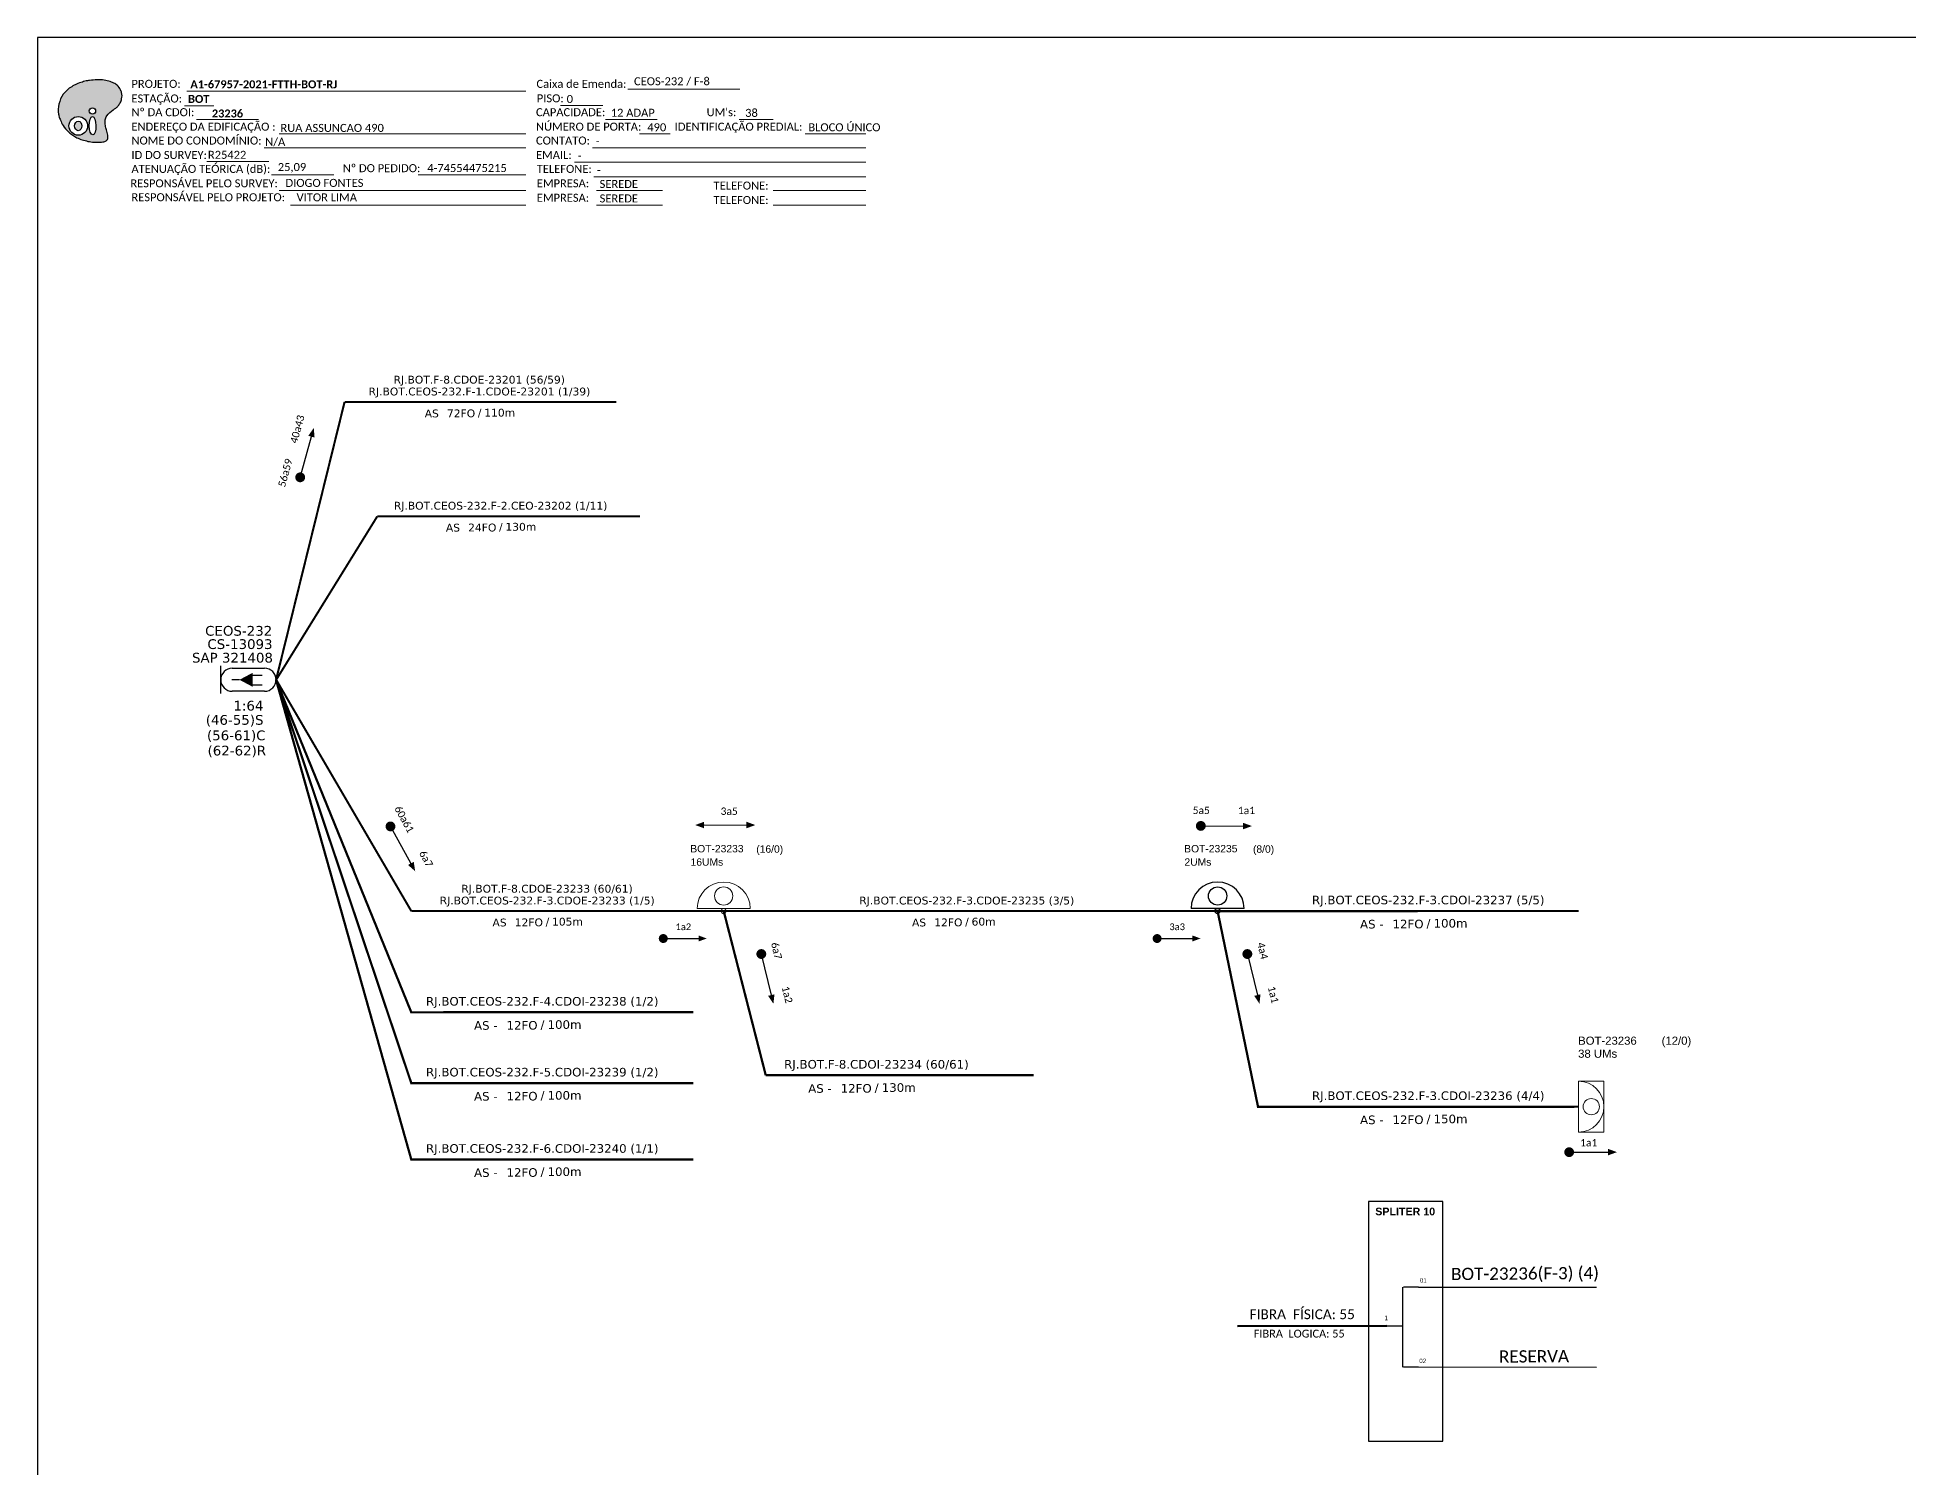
# Model space of a CAD drawing. Extents: x -89 to 749, y 705 to 1299.
# Drawn here: x -89.3 to 330, y 978.7 to 1299 of the extents above; entities that cross this region are included whole.
import ezdxf
from ezdxf.enums import TextEntityAlignment as Align

# ---------------------------------------------------------------- set-up
doc = ezdxf.new("R2010")
doc.units = 0
for name, color, linetype, lineweight in [("20.0-LEGENDA DOS CDO'S", 1, 'Continuous', 0), ('20.1-CDO_INTERIOR', 1, 'Continuous', 0), ('20.2-CDO_POSTE', 1, 'Continuous', 5), ('40.1-ETIQUETAS', 1, 'Continuous', 20)]:
    doc.layers.add(name, color=color, linetype=linetype, lineweight=lineweight)
for name, color, linetype in [('20.4-CEOS', 1, 'Continuous'), ('CAP a instalar', 1, 'Continuous'), ('CD a instalar', 1, 'Continuous'), ('label_cabos', 7, 'Continuous'), ('SETA', 7, 'Continuous'), ('texto', 255, 'Continuous')]:
    doc.layers.add(name, color=color, linetype=linetype)
doc.styles.add('ARIAL', font='arial.ttf')
doc.styles.add('siredit', font='verdana.ttf')
doc.styles.get("Standard").update_dxf_attribs({"font": 'arial.ttf'})
doc.styles.add('WMF-Calibri0', font='calibri.ttf')
doc.styles.add('WMF-Calibri1', font='calibrib.ttf')
doc.linetypes.add('FENCELINE1', pattern='A,0.25,-0.1,[133,ltypeshp.shx,S=0.1,R=0,X=-0.1,Y=0],-0.1,1', length=1.45)

# ---------------------------------------------------------------- blocks, each defined once
blk = doc.blocks.new('OI')
h = blk.add_hatch(color=40)
edge = h.paths.add_edge_path()
edge.add_spline(control_points=[(4.35, -0.67), (3.92, -0.99), (3.26, -1.5), (2.81, -2.59), (2.9, -3.5), (3.06, -4.27), (3.31, -4.85), (3.37, -5.39), (3.4, -5.88), (3.2, -6.4), (2.54, -6.61), (1.65, -6.63), (0.55, -6.67), (-0.56, -6.42), (-1.61, -6.14), (-2.77, -5.61), (-3.92, -4.77), (-4.89, -3.7), (-5.34, -2.65), (-5.6, -1.94), (-5.85, -0.96), (-5.71, 0.47), (-5.1, 2.02), (-4.14, 3.02), (-3.3, 3.61), (-2.37, 4.16), (-1.36, 4.44), (-0.56, 4.7), (0.79, 4.85), (2.24, 4.97), (3.79, 4.57), (4.67, 4.21), (5.44, 3.65), (5.76, 2.99), (6.03, 2.21), (6.01, 1.46), (5.72, 0.64), (5.31, 0.08), (4.88, -0.38), (4.51, -0.55), (4.35, -0.67)], knot_values=[0, 0, 0, 0, 1.60434, 2.417191, 3.427595, 4.282808, 4.776746, 5.304182, 5.888771, 6.258406, 6.858137, 7.79129, 8.986195, 10.124242, 11.187857, 12.242908, 13.953784, 15.414161, 16.515391, 17.349188, 17.675853, 19.552021, 21.515531, 22.568638, 23.63245, 24.621084, 25.782718, 26.745347, 27.142653, 29.870543, 31.004649, 31.921532, 32.709589, 33.801391, 34.042471, 35.192333, 35.971461, 36.628871, 37.254359, 37.836911, 37.836911, 37.836911, 37.836911], degree=3, periodic=0)
h.paths.add_polyline_path([(1.13, -0.87, -1), (-0.04, -0.87, -1)], flags=16)
edge = h.paths.add_edge_path(flags=16)
edge.add_ellipse((0.56, -3.59), major_axis=(-0.02, 1.71), ratio=0.361305, start_angle=0, end_angle=360)
h.paths.add_polyline_path([(-0.36, -3.62, -1), (-3.8, -3.62, -1)], flags=16)
edge = h.paths.add_edge_path(flags=0)
edge.add_ellipse((-2.08, -3.62), major_axis=(0, 0.885), ratio=0.758294, start_angle=0, end_angle=360)
at = {"color": 40}
for centre, radius in [((-2.08, -3.62), 1.72), ((0.54, -0.87), 0.587)]:
    blk.add_circle(centre, radius, dxfattribs=at)
blk.add_ellipse((-2.08, -3.62), major_axis=(0, 0.885), ratio=0.758294, start_param=-3.141592653589792, end_param=3.141592653589792, dxfattribs=at)
blk.add_ellipse((0.56, -3.59), major_axis=(-0.02, 1.71), ratio=0.361305, dxfattribs=at)
at = {"color": 40, "start_tangent": (-0.800898, -0.598801), "end_tangent": (-0.800898, -0.598801)}
blk.add_spline([(4.35, -0.67), (3.2, -1.78), (2.9, -2.54), (2.92, -3.55), (3.12, -4.38), (3.28, -4.85), (3.37, -5.37), (3.35, -5.95), (3.2, -6.29), (2.66, -6.55), (1.73, -6.63), (0.54, -6.62), (-0.58, -6.41), (-1.6, -6.11), (-2.56, -5.67), (-3.95, -4.67), (-4.89, -3.56), (-5.37, -2.56), (-5.64, -1.78), (-5.72, -1.46), (-5.63, 0.42), (-4.84, 2.22), (-4.13, 2.99), (-3.27, 3.62), (-2.4, 4.09), (-1.3, 4.47), (-0.37, 4.72), (0.02, 4.77), (2.75, 4.8), (3.85, 4.53), (4.69, 4.16), (5.31, 3.68), (5.85, 2.73), (5.93, 2.5), (5.94, 1.35), (5.67, 0.62), (5.29, 0.08), (4.84, -0.36), (4.35, -0.67)], degree=3, dxfattribs=at)
blk = doc.blocks.new('CARIMBO')
at = {"color": 7, "lineweight": 0}
for points in [[(134.48, -16.3), (159.61, -16.3)], [(35.15, -20.06), (41.7, -20.06)], [(35.66, -16.79), (111.64, -16.79)], [(119.43, -20.02), (128.92, -20.02)], [(37.81, -23.14), (51.75, -23.14)], [(129.48, -23.14), (141.1, -23.14)], [(159.42, -23.14), (167.09, -23.14)], [(56.38, -26.37), (111.64, -26.37)], [(137.07, -26.37), (144.01, -26.37)], [(174.24, -26.37), (187.8, -26.37)], [(40.13, -32.55), (54.07, -32.55)], [(52.97, -29.48), (111.64, -29.48)], [(122.56, -32.72), (187.83, -32.72)], [(126.6, -29.48), (187.83, -29.48)], [(54.67, -35.52), (68.61, -35.52)], [(126.84, -35.96), (187.83, -35.96)], [(56.38, -39.07), (111.64, -39.07)], [(127.45, -39.07), (142.25, -39.07)], [(167.06, -39.07), (187.83, -39.07)], [(58.87, -42.31), (111.64, -42.31)], [(127.45, -42.31), (142.25, -42.31)], [(167.06, -42.31), (187.83, -42.31)]]:
    blk.add_lwpolyline(points, dxfattribs=at)
at = {"color": 7, "xscale": 1.213923925163967, "yscale": 1.213923925163967, "zscale": 1.213923925163967, "rotation": 0.1532896023949059}
blk.add_blockref('OI', (13.86, -20.16), dxfattribs=at)
at = {"color": 7, "lineweight": 0, "style": 'WMF-Calibri0'}
for s, height, p in [('PROJETO:', 1.793, (23.26, -16.04)), ('Caixa de Emenda:', 1.7927, (114.02, -16.04)), ('ESTAÇÃO:', 1.793, (23.26, -19.32)), ('Nº DA CDOI:', 1.7927, (23.26, -22.39)), ('CAPACIDADE:', 1.7927, (113.91, -22.39)), ('PISO:', 1.793, (114.09, -19.28)), ("UM's:", 1.793, (152.15, -22.39)), ('ENDEREÇO DA EDIFICAÇÃO :', 1.7927, (23.26, -25.63)), ('NÚMERO DE PORTA:', 1.7927, (113.91, -25.63)), ('IDENTIFICAÇÃO PREDIAL:', 1.7927, (144.99, -25.63)), ('NOME DO CONDOMÍNIO:', 1.7927, (23.26, -28.74)), ('CONTATO:', 1.793, (113.91, -28.74)), ('ATENUAÇÃO TEÓRICA (dB):', 1.7927, (23.26, -35.09)), ('ID DO SURVEY:', 1.7927, (23.26, -31.97)), ('EMAIL:', 1.793, (113.91, -31.97)), ('TELEFONE:', 1.793, (114.09, -35.09)), ('RESPONSÁVEL PELO SURVEY:', 1.7927, (23.02, -38.32)), ('EMPRESA:', 1.793, (114.09, -38.32)), ('TELEFONE:', 1.793, (153.7, -38.83)), ('RESPONSÁVEL PELO PROJETO:', 1.7927, (23.26, -41.44)), ('EMPRESA:', 1.793, (114.09, -41.56)), ('TELEFONE:', 1.793, (153.7, -42.06))]:
    blk.add_text(s, height=height, dxfattribs=at).set_placement(p)
at = {"color": 7, "lineweight": 0, "flags": 8}
for tag, p, style in [('PROJ', (36.46, -16.13), 'WMF-Calibri1'), ('CEOS-XX', (135.87, -15.46), 'WMF-Calibri0'), ('EST', (35.94, -19.41), 'WMF-Calibri1'), ('PISO_PTR', (120.78, -19.42), 'WMF-Calibri0'), ('CAPAC.', (130.66, -22.52), 'WMF-Calibri0'), ("UC'S", (160.78, -22.54), 'WMF-Calibri0'), ('LOGRADOURO', (56.65, -25.91), 'WMF-Calibri0'), ('N°', (138.85, -25.77), 'WMF-Calibri0'), ('N°PREDIO', (174.94, -25.77), 'WMF-Calibri0'), ('NOME_DO_COND.', (53.23, -29.02), 'WMF-Calibri0'), ('NOME_DO_CONTATO', (127.3, -28.89), 'WMF-Calibri0'), ('_ID_', (40.39, -31.94), 'WMF-Calibri0'), ('O_POTEN', (56.06, -34.68), 'WMF-Calibri0'), ('EMAIL', (123.26, -32.12), 'WMF-Calibri0'), ('RES_SURVEY', (57.78, -38.23), 'WMF-Calibri0'), ('TELEFONE', (127.55, -35.36), 'WMF-Calibri0'), ('EMP_RESP_SURVEY', (128.16, -38.47), 'WMF-Calibri0'), ('CONT_RESP_SURVEY', (167.76, -38.47), 'WMF-Calibri0'), ('RES_PROJ', (60.27, -41.47), 'WMF-Calibri0'), ('EMP_RESP_PROJ', (128.16, -41.71), 'WMF-Calibri0'), ('CONT_RESP_PROJ', (167.76, -41.71), 'WMF-Calibri0')]:
    blk.add_attdef(tag, p, '', height=1.79, dxfattribs=dict(at, style=style))
at = {"color": 7, "lineweight": 0, "style": 'WMF-Calibri1', "flags": 8}
blk.add_attdef("N° CDO'S", text='', height=1.79, dxfattribs=at).set_placement((44.78, -22.68), align=Align.CENTER)
blk = doc.blocks.new('CEOS_RP_CT_DRT')
at = {"layer": '20.4-CEOS', "color": 0}
for p, q in [((-4.54, 1.19), (-1.19, 1.19)), ((-1.19, -1.19), (-4.54, -1.19))]:
    blk.add_line(p, q, dxfattribs=at)
for points in [[(-5.73, -1.43), (-5.73, 1.44)], [(-3.79, 0), (-4.59, 0)], [(-2.47, 0.48), (-1.45, 0.48)], [(-2.47, -0.52), (-1.45, -0.52)]]:
    blk.add_lwpolyline(points, dxfattribs=at)
blk.add_lwpolyline([(-3.79, 0, 0, 1.47, 0), (-2.41, 0, 1.47, 1.47, 0)], format="xyseb", dxfattribs=at)
for centre, start, end in [((-4.54, 0), 90, 270), ((-1.19, 0), 270, 90)]:
    blk.add_arc(centre, 1.19, start, end, dxfattribs=at)
at = {"layer": '20.4-CEOS', "color": 7, "style": 'siredit'}
for tag, p in [('Nº_DA_CEOS', (-2.86, 5.6)), ('LOCAL', (-2.86, 4.24)), ('SAP', (-2.86, 2.78)), ('RACIO_SPLITAGEM', (-2.86, -1.88)), ('FIBRAS_SPLITTER', (-2.86, -3.58)), ('FIBRAS_TOP_C', (-2.86, -5.08)), ('RESERVA_FINAIS', (-2.86, -6.39))]:
    blk.add_attdef(tag, text='', height=1.01, dxfattribs=at).set_placement(p, align=Align.TOP_CENTER)
blk = doc.blocks.new('ETIQUETA_RS5F')
at = {"layer": '40.1-ETIQUETAS', "color": 0, "style": 'siredit'}
blk.add_text('/', height=1.5, dxfattribs=at).set_placement((1.58, -1.95), align=Align.MIDDLE_RIGHT)
for tag, p in [('ETIQUETA_R_PRIMARIA', (1.21, 4.1)), ('ETIQUETA_R_SECUNDARIA', (1.21, 2.1)), ('F_ATIVAS/F_MORTAS', (1.14, -4.24))]:
    blk.add_attdef(tag, text='', height=1.5, dxfattribs=at).set_placement(p, align=Align.MIDDLE_CENTER)
for tag, p in [('TIPO_CABO', (-6.58, -2.12)), ('CAP_CABO', (0.4, -2.09))]:
    blk.add_attdef(tag, text='', height=1.5, dxfattribs=at).set_placement(p, align=Align.MIDDLE_RIGHT)
blk.add_attdef('METROS', text='', height=1.5, dxfattribs=at).set_placement((2.14, -1.95), align=Align.MIDDLE_LEFT)
for tag, p in [('FUSÃO_1', (0.85, -8.39)), ('FUSÃO_2', (0.85, -10.6)), ('FUSÃO_3', (0.85, -12.93)), ('FUSÃO_4', (0.85, -15.14)), ('FUSÃO_5', (0.85, -17.16))]:
    blk.add_attdef(tag, text='', height=1.5, dxfattribs=at).set_placement(p, align=Align.CENTER)
blk = doc.blocks.new('CDOE-TEXTO PADRÃO')
at = {"layer": "20.0-LEGENDA DOS CDO'S", "color": 0, "style": 'ARIAL'}
for tag, p in [('CDO_N', (0.49, 7.39)), ('CORDOALHA', (0.5, 4.33)), ('SAP', (0.51, 1.67)), ('SPLITER_1', (0.59, -0.91)), ('SPLITER_2', (0.6, -3.55)), ('(XX-XX_F)S', (0.54, -8.29)), ('(XX-XX_L)S', (0.55, -10.83)), ('UMS', (0.55, -13.15))]:
    blk.add_attdef(tag, p, '', height=1.7, rotation=0.118, dxfattribs=at)
blk.add_attdef('FIBRAS_UTILIZADAS', text='', height=1.7, rotation=0.118, dxfattribs=at).set_placement((19.77, 7.43), align=Align.CENTER)
blk = doc.blocks.new('CDOI_INT')
at = {"layer": '20.1-CDO_INTERIOR', "color": 0, "lineweight": 18}
blk.add_lwpolyline([(4.25, -4.25), (4.25, 4.25), (0, 4.25), (0, -4.25)], close=True, dxfattribs=at)
blk.add_circle((2.12, 0), 1.36, dxfattribs=at)
blk.add_arc((0, 0), 4.25, 270, 90, dxfattribs=at)
at = {"layer": "20.0-LEGENDA DOS CDO'S", "color": 0, "style": 'ARIAL'}
for tag, p in [('CDO_N', (-0.08, 10.38)), ('SURVEY', (-0.08, 8.2)), ('SPLITER_1', (21.18, 10.38)), ('SPLITER_2', (21.19, 8.68)), ('SAP', (-0.08, 6.23)), ('1:XX', (5.94, -2.22)), ('UMS', (5.94, -4.24))]:
    blk.add_attdef(tag, p, '', height=1.36, dxfattribs=at)
blk.add_attdef('FIBRAS_UTILIZADAS', text='', height=1.36, dxfattribs=at).set_placement((15.34, 10.38), align=Align.CENTER)
blk = doc.blocks.new('SETA1')
at = {"const_width": 1.1}
blk.add_lwpolyline([(-5.28, 0, 1), (-4.18, 0, 1)], format="xyb", close=True, dxfattribs=at)
at = {"layer": 'SETA'}
blk.add_lwpolyline([(-4.73, 0), (4.73, 0)], dxfattribs=at)
blk.add_solid([(4.73, 0.73), (6.74, 0), (4.73, -0.73)], dxfattribs=at)

msp = doc.modelspace()

# ---------------------------------------------------------------- linework, layer by layer
at = {"color": 7, "linetype": 'Continuous'}
for p, q in [((216.6, 1019.05), (216.6, 1001.18)), ((220.16, 1019.06), (216.77, 1019.06)), ((213.08, 1010.43), (216.58, 1010.43)), ((220.16, 1001.18), (216.77, 1001.18))]:
    msp.add_line(p, q, dxfattribs=at)
at = {"color": 10, "linetype": 'Continuous'}
for p, q in [((220.16, 1019.07), (260.03, 1019.06)), ((220.16, 1001.2), (260.03, 1001.18))]:
    msp.add_line(p, q, dxfattribs=at)
at = {"color": 1, "linetype": 'Continuous', "lineweight": 60}
msp.add_line((213.08, 1010.43), (179.56, 1010.33), dxfattribs=at)
msp.add_lwpolyline([(-89.32, 705.02), (749.25, 705.02), (749.25, 1299.02), (-89.32, 1299.02), (-89.32, 705.02)])
at = {"color": 7, "lineweight": 0}
msp.add_lwpolyline([(-4.01, 1268.26), (20.14, 1268.26)], dxfattribs=at)
for points, const_width in [([(50.42, 1097.17, 1), (51.42, 1097.17, 1)], 1), ([(161.08, 1097.17, 1), (162.08, 1097.17, 1)], 1), ([(253.36, 1049.31, 1), (254.46, 1049.31, 1)], 1.1)]:
    msp.add_lwpolyline(points, format="xyb", close=True, dxfattribs=dict(const_width=const_width))
at = {"color": 7}
msp.add_lwpolyline([(208.92, 984.6), (225.57, 984.6), (225.57, 1038.25), (208.92, 1038.25)], close=True, dxfattribs=at)
at = {"layer": '20.2-CDO_POSTE', "color": 7}
msp.add_line((70.41, 1103.88), (58.51, 1103.88), dxfattribs=at)
for centre, radius in [((64.46, 1106.7), 2.05), ((64.46, 1103.32), 0.551)]:
    msp.add_circle(centre, radius, dxfattribs=at)
msp.add_arc((64.46, 1103.88), 5.95, 0, 180, dxfattribs=at)
at = {"layer": 'CAP a instalar', "color": 7, "linetype": 'FENCELINE1', "ltscale": 7, "const_width": 0.467}
for points in [[(-35.85, 1155.07), (-20.49, 1217.37)], [(-20.49, 1217.37), (40.41, 1217.35)], [(-13.16, 1191.74), (-35.85, 1155.07)], [(-13.16, 1191.74), (45.69, 1191.73)], [(-5.54, 1103.32), (-35.81, 1155.13)], [(-5.54, 1103.32), (64.46, 1103.32)], [(64.46, 1103.32), (175.13, 1103.32)]]:
    msp.add_lwpolyline(points, dxfattribs=at)
at = {"layer": 'CD a instalar', "color": 8, "linetype": 'FENCELINE1', "ltscale": 7}
for points in [[(-35.85, 1155.13, 0.513, 0.513, 0), (-5.54, 1064.77, 0.513, 0.513, 0), (57.62, 1064.78, 0.513, 0.513, 0)], [(-35.85, 1155.13, 0.513, 0.513, 0), (-5.54, 1047.67, 0.513, 0.513, 0), (57.62, 1047.68, 0.513, 0.513, 0)], [(-35.85, 1155.07, 0.513, 0.513, 0), (-5.54, 1080.64, 0.513, 0.513, 0), (57.62, 1080.65, 0.513, 0.513, 0)], [(175.13, 1103.32, 0.513, 0.513, 0), (175.13, 1103.32, 0.513, 0.513, 0), (256.03, 1103.34, 0.513, 0.513, 0)]]:
    msp.add_lwpolyline(points, format="xyseb", dxfattribs=at)
at = {"layer": 'CD a instalar', "color": 7, "linetype": 'FENCELINE1', "ltscale": 7, "const_width": 0.513}
for points in [[(64.46, 1103.32), (73.89, 1066.53)], [(73.89, 1066.53), (133.89, 1066.53)]]:
    msp.add_lwpolyline(points, dxfattribs=at)
at = {"layer": 'CD a instalar', "color": 1, "linetype": 'FENCELINE1', "ltscale": 7}
msp.add_lwpolyline([(175.13, 1103.32, 0.513, 0.513, 0), (184.19, 1059.49, 0.513, 0.513, 0), (256.03, 1059.5, 0.513, 0.513, 0)], format="xyseb", dxfattribs=at)
at = {"layer": 'label_cabos', "color": 5}
msp.add_line((181.07, 1103.88), (169.18, 1103.88), dxfattribs=at)
for centre, radius in [((175.13, 1106.7), 2.05), ((175.13, 1103.32), 0.551)]:
    msp.add_circle(centre, radius, dxfattribs=at)
msp.add_arc((175.13, 1103.88), 5.95, 0, 180, dxfattribs=at)
at = {"layer": 'SETA'}
for points in [[(60.08, 1122.62), (69.54, 1122.59)], [(50.92, 1097.17), (59.52, 1097.17)], [(161.58, 1097.17), (170.18, 1097.17)], [(253.91, 1049.31), (263.36, 1049.31)]]:
    msp.add_lwpolyline(points, dxfattribs=at)
for points in [[(60.08, 1123.33), (58.07, 1122.59), (60.08, 1121.86)], [(69.54, 1123.33), (71.55, 1122.59), (69.54, 1121.86)], [(58.83, 1097.85), (60.66, 1097.18), (58.83, 1096.51)], [(169.49, 1097.85), (171.32, 1097.18), (169.49, 1096.51)], [(262.61, 1050.06), (264.62, 1049.32), (262.61, 1048.59)]]:
    msp.add_solid(points, dxfattribs=at)

# ---------------------------------------------------------------- block references
ref = msp.add_blockref('CARIMBO', (-91.51, 1303.77))
ref.add_attrib('PROJ', 'A1-67957-2021-FTTH-BOT-RJ', (-55.05, 1287.63), dxfattribs={"color": 7, "lineweight": 0, "height": 1.7927, "style": 'WMF-Calibri1'})
ref.add_attrib('EST', 'BOT', (-55.57, 1284.35), dxfattribs={"color": 7, "lineweight": 0, "height": 1.793, "style": 'WMF-Calibri1'})
ref.add_attrib("N° CDO'S", '23236', dxfattribs={"color": 7, "lineweight": 0, "height": 1.793, "style": 'WMF-Calibri1'}).set_placement((-46.73, 1281.09), align=Align.CENTER)
ref.add_attrib('LOGRADOURO', 'RUA ASSUNCAO 490', (-34.86, 1277.86), dxfattribs={"color": 7, "lineweight": 0, "height": 1.7927, "style": 'WMF-Calibri0'})
ref.add_attrib('NOME_DO_COND.', 'N/A', (-38.28, 1274.74), dxfattribs={"color": 7, "lineweight": 0, "height": 1.793, "style": 'WMF-Calibri0'})
ref.add_attrib('_ID_', 'R25422', (-51.11, 1271.83), dxfattribs={"color": 7, "lineweight": 0, "height": 1.793, "style": 'WMF-Calibri0'})
ref.add_attrib('O_POTEN', '25,09', (-35.45, 1269.09), dxfattribs={"color": 7, "lineweight": 0, "height": 1.793, "style": 'WMF-Calibri0'})
ref.add_attrib('RES_SURVEY', 'DIOGO FONTES', (-33.73, 1265.54), dxfattribs={"color": 7, "lineweight": 0, "height": 1.7927, "style": 'WMF-Calibri0'})
ref.add_attrib('RES_PROJ', 'VITOR LIMA', (-31.24, 1262.3), dxfattribs={"color": 7, "lineweight": 0, "height": 1.793, "style": 'WMF-Calibri0'})
ref.add_attrib('CEOS-XX', 'CEOS-232 / F-8', (44.36, 1288.31), dxfattribs={"color": 7, "lineweight": 0, "height": 1.7927, "style": 'WMF-Calibri0'})
ref.add_attrib('CAPAC.', '12 ADAP', (39.15, 1281.25), dxfattribs={"color": 7, "lineweight": 0, "height": 1.793, "style": 'WMF-Calibri0'})
ref.add_attrib("UC'S", '38', (69.27, 1281.23), dxfattribs={"color": 7, "lineweight": 0, "height": 1.793, "style": 'WMF-Calibri0'})
ref.add_attrib('PISO_PTR', '0', (29.28, 1284.34), dxfattribs={"color": 7, "lineweight": 0, "height": 1.79, "style": 'WMF-Calibri0'})
ref.add_attrib('N°', '490', (47.34, 1278), dxfattribs={"color": 7, "lineweight": 0, "height": 1.793, "style": 'WMF-Calibri0'})
ref.add_attrib('N°PREDIO', 'BLOCO ÚNICO', (83.43, 1278), dxfattribs={"color": 7, "lineweight": 0, "height": 1.7927, "style": 'WMF-Calibri0'})
ref.add_attrib('NOME_DO_CONTATO', '-', (35.79, 1274.88), dxfattribs={"color": 7, "lineweight": 0, "height": 1.79, "style": 'WMF-Calibri0'})
ref.add_attrib('EMAIL', '-', (31.75, 1271.65), dxfattribs={"color": 7, "lineweight": 0, "height": 1.79, "style": 'WMF-Calibri0'})
ref.add_attrib('TELEFONE', '-', (36.04, 1268.41), dxfattribs={"color": 7, "lineweight": 0, "height": 1.79, "style": 'WMF-Calibri0'})
ref.add_attrib('EMP_RESP_SURVEY', 'SEREDE', (36.65, 1265.3), dxfattribs={"color": 7, "lineweight": 0, "height": 1.793, "style": 'WMF-Calibri0'})
ref.add_attrib('EMP_RESP_PROJ', 'SEREDE', (36.65, 1262.06), dxfattribs={"color": 7, "lineweight": 0, "height": 1.793, "style": 'WMF-Calibri0'})
at = {"layer": '20.2-CDO_POSTE', "color": 7}
ref = msp.add_blockref('CDOE-TEXTO PADRÃO', (64.07, 1105.39), dxfattribs=dict(at, xscale=0.972000002861023, yscale=0.972000002861023, zscale=0.972000002861023))
ref.add_attrib('CDO_N', 'BOT-23233', (56.98, 1116.46), dxfattribs={"layer": "20.0-LEGENDA DOS CDO'S", "color": 0, "height": 1.652, "rotation": 0.118, "style": 'ARIAL'})
ref.add_attrib('CORDOALHA', '16UMs', (57.04, 1113.48), dxfattribs={"layer": "20.0-LEGENDA DOS CDO'S", "color": 0, "height": 1.652, "rotation": 0.118, "style": 'ARIAL'})
ref.add_attrib('FIBRAS_UTILIZADAS', '       (16/0)', dxfattribs={"layer": "20.0-LEGENDA DOS CDO'S", "color": 0, "height": 1.6523, "rotation": 0.118, "style": 'ARIAL'}).set_placement((72.53, 1116.38), align=Align.CENTER)
at = {"layer": '20.2-CDO_POSTE', "color": 5}
ref = msp.add_blockref('CDOE-TEXTO PADRÃO', (174.74, 1105.39), dxfattribs=dict(at, xscale=0.972000002861023, yscale=0.972000002861023, zscale=0.972000002861023))
ref.add_attrib('CDO_N', 'BOT-23235', (167.65, 1116.46), dxfattribs={"layer": "20.0-LEGENDA DOS CDO'S", "color": 0, "height": 1.652, "rotation": 0.118, "style": 'ARIAL'})
ref.add_attrib('CORDOALHA', '2UMs', (167.71, 1113.48), dxfattribs={"layer": "20.0-LEGENDA DOS CDO'S", "color": 0, "height": 1.652, "rotation": 0.118, "style": 'ARIAL'})
ref.add_attrib('FIBRAS_UTILIZADAS', '       (8/0)', dxfattribs={"layer": "20.0-LEGENDA DOS CDO'S", "color": 0, "height": 1.6523, "rotation": 0.118, "style": 'ARIAL'}).set_placement((183.19, 1116.38), align=Align.CENTER)
at = {"layer": '20.4-CEOS', "color": 7}
ref = msp.add_blockref('CEOS_RP_CT_DRT', (-35.85, 1155.13), dxfattribs=dict(at, xscale=2.161665797233582, yscale=2.161665797233582, zscale=2.161665791999999))
ref.add_attrib('Nº_DA_CEOS', 'CEOS-232', dxfattribs={"color": 7, "height": 2.183, "style": 'siredit'}).set_placement((-44.22, 1167.19), align=Align.TOP_CENTER)
ref.add_attrib('LOCAL', 'CS-13093', dxfattribs={"color": 7, "height": 2.183, "style": 'siredit'}).set_placement((-43.93, 1164.21), align=Align.TOP_CENTER)
ref.add_attrib('SAP', '   SAP 321408', dxfattribs={"color": 7, "height": 2.1826, "style": 'siredit'}).set_placement((-47.04, 1161.17), align=Align.TOP_CENTER)
ref.add_attrib('RACIO_SPLITAGEM', '1:64', dxfattribs={"color": 7, "height": 2.183, "style": 'siredit'}).set_placement((-42.04, 1150.42), align=Align.TOP_CENTER)
ref.add_attrib('FIBRAS_SPLITTER', '    (46-55)S', dxfattribs={"color": 7, "height": 2.1826, "style": 'siredit'}).set_placement((-47.03, 1147.24), align=Align.TOP_CENTER)
ref.add_attrib('FIBRAS_TOP_C', '   (56-61)C', dxfattribs={"color": 7, "height": 2.1826, "style": 'siredit'}).set_placement((-46.19, 1143.77), align=Align.TOP_CENTER)
ref.add_attrib('RESERVA_FINAIS', '   (62-62)R', dxfattribs={"color": 7, "height": 2.1826, "style": 'siredit'}).set_placement((-46.06, 1140.36), align=Align.TOP_CENTER)
at = {"layer": '40.1-ETIQUETAS', "color": 7}
ref = msp.add_blockref('ETIQUETA_RS5F', (8.34, 1217.25), dxfattribs=dict(at, xscale=1.166399984999771, yscale=1.166399984999771, zscale=1.166399984999771))
ref.add_attrib('ETIQUETA_R_PRIMARIA', 'RJ.BOT.F-8.CDOE-23201 (56/59)', dxfattribs={"color": 0, "height": 1.7496, "style": 'siredit'}).set_placement((9.68, 1222.36), align=Align.MIDDLE_CENTER)
ref.add_attrib('ETIQUETA_R_SECUNDARIA', 'RJ.BOT.CEOS-232.F-1.CDOE-23201 (1/39)', dxfattribs={"color": 0, "height": 1.7496, "style": 'siredit'}).set_placement((9.72, 1219.71), align=Align.MIDDLE_CENTER)
ref.add_attrib('TIPO_CABO', 'AS', dxfattribs={"color": 0, "height": 1.75, "style": 'siredit'}).set_placement((0.63, 1214.79), align=Align.MIDDLE_RIGHT)
ref.add_attrib('CAP_CABO', '72FO', dxfattribs={"color": 0, "height": 1.75, "style": 'siredit'}).set_placement((8.77, 1214.81), align=Align.MIDDLE_RIGHT)
ref.add_attrib('METROS', '110m', dxfattribs={"color": 0, "height": 1.75, "style": 'siredit'}).set_placement((10.8, 1214.97), align=Align.MIDDLE_LEFT)
ref = msp.add_blockref('ETIQUETA_RS5F', (13.09, 1191.68), dxfattribs=dict(at, xscale=1.166399984999771, yscale=1.166399984999771, zscale=1.166399984999771))
ref.add_attrib('ETIQUETA_R_SECUNDARIA', 'RJ.BOT.CEOS-232.F-2.CEO-23202 (1/11)', dxfattribs={"color": 0, "height": 1.7496, "style": 'siredit'}).set_placement((14.47, 1194.13), align=Align.MIDDLE_CENTER)
ref.add_attrib('TIPO_CABO', 'AS', dxfattribs={"color": 0, "height": 1.75, "style": 'siredit'}).set_placement((5.37, 1189.21), align=Align.MIDDLE_RIGHT)
ref.add_attrib('CAP_CABO', '24FO', dxfattribs={"color": 0, "height": 1.75, "style": 'siredit'}).set_placement((13.52, 1189.24), align=Align.MIDDLE_RIGHT)
ref.add_attrib('METROS', '130m', dxfattribs={"color": 0, "height": 1.75, "style": 'siredit'}).set_placement((15.55, 1189.4), align=Align.MIDDLE_LEFT)
ref = msp.add_blockref('ETIQUETA_RS5F', (23.53, 1103.23), dxfattribs=dict(at, xscale=1.166399984999771, yscale=1.166399984999771, zscale=1.166399984999771))
ref.add_attrib('ETIQUETA_R_PRIMARIA', 'RJ.BOT.F-8.CDOE-23233 (60/61)', dxfattribs={"color": 0, "height": 1.7496, "style": 'siredit'}).set_placement((24.87, 1108.33), align=Align.MIDDLE_CENTER)
ref.add_attrib('ETIQUETA_R_SECUNDARIA', 'RJ.BOT.CEOS-232.F-3.CDOE-23233 (1/5)', dxfattribs={"color": 0, "height": 1.7496, "style": 'siredit'}).set_placement((24.91, 1105.68), align=Align.MIDDLE_CENTER)
ref.add_attrib('TIPO_CABO', 'AS', dxfattribs={"color": 0, "height": 1.75, "style": 'siredit'}).set_placement((15.81, 1100.76), align=Align.MIDDLE_RIGHT)
ref.add_attrib('CAP_CABO', '12FO', dxfattribs={"color": 0, "height": 1.75, "style": 'siredit'}).set_placement((23.96, 1100.79), align=Align.MIDDLE_RIGHT)
ref.add_attrib('METROS', '105m', dxfattribs={"color": 0, "height": 1.75, "style": 'siredit'}).set_placement((25.99, 1100.95), align=Align.MIDDLE_LEFT)
ref = msp.add_blockref('ETIQUETA_RS5F', (117.54, 1103.23), dxfattribs=dict(at, xscale=1.166399984999771, yscale=1.166399984999771, zscale=1.166399984999771))
ref.add_attrib('ETIQUETA_R_SECUNDARIA', 'RJ.BOT.CEOS-232.F-3.CDOE-23235 (3/5)', dxfattribs={"color": 0, "height": 1.7496, "style": 'siredit'}).set_placement((118.92, 1105.68), align=Align.MIDDLE_CENTER)
ref.add_attrib('TIPO_CABO', 'AS', dxfattribs={"color": 0, "height": 1.75, "style": 'siredit'}).set_placement((109.82, 1100.76), align=Align.MIDDLE_RIGHT)
ref.add_attrib('CAP_CABO', '12FO', dxfattribs={"color": 0, "height": 1.75, "style": 'siredit'}).set_placement((117.96, 1100.79), align=Align.MIDDLE_RIGHT)
ref.add_attrib('METROS', '60m', dxfattribs={"color": 0, "height": 1.75, "style": 'siredit'}).set_placement((120, 1100.95), align=Align.MIDDLE_LEFT)
at = {"layer": '40.1-ETIQUETAS', "color": 1}
ref = msp.add_blockref('CDOI_INT', (256.03, 1059.5), dxfattribs=dict(at, xscale=1.336957882100933, yscale=1.336957882100933, zscale=1.336957882100933))
ref.add_attrib('CDO_N', 'BOT-23236', (255.92, 1073.38), dxfattribs={"layer": "20.0-LEGENDA DOS CDO'S", "color": 0, "height": 1.819, "style": 'ARIAL'})
ref.add_attrib('FIBRAS_UTILIZADAS', '    (12/0)', dxfattribs={"layer": "20.0-LEGENDA DOS CDO'S", "color": 0, "height": 1.819, "style": 'ARIAL'}).set_placement((276.54, 1073.38), align=Align.CENTER)
ref.add_attrib('SURVEY', '38 UMs', (255.92, 1070.46), dxfattribs={"layer": "20.0-LEGENDA DOS CDO'S", "color": 0, "height": 1.819, "style": 'ARIAL'})
at = {"layer": 'CD a instalar', "color": 8}
ref = msp.add_blockref('ETIQUETA_RS5F', (220.81, 1103.1), dxfattribs=dict(at, xscale=1.283039985050891, yscale=1.283039985050891, zscale=1.283039985050891))
ref.add_attrib('ETIQUETA_R_PRIMARIA', 'RJ.BOT.CEOS-232.F-3.CDOI-23237 (5/5)', dxfattribs={"layer": '40.1-ETIQUETAS', "color": 0, "height": 1.9246, "style": 'siredit'}).set_placement((222.33, 1105.8), align=Align.MIDDLE_CENTER)
ref.add_attrib('TIPO_CABO', 'AS -', dxfattribs={"layer": '40.1-ETIQUETAS', "color": 0, "height": 1.925, "style": 'siredit'}).set_placement((212.32, 1100.39), align=Align.MIDDLE_RIGHT)
ref.add_attrib('CAP_CABO', '12FO', dxfattribs={"layer": '40.1-ETIQUETAS', "color": 0, "height": 1.925, "style": 'siredit'}).set_placement((221.28, 1100.42), align=Align.MIDDLE_RIGHT)
ref.add_attrib('METROS', '100m', dxfattribs={"layer": '40.1-ETIQUETAS', "color": 0, "height": 1.925, "style": 'siredit'}).set_placement((223.52, 1100.59), align=Align.MIDDLE_LEFT)
ref = msp.add_blockref('ETIQUETA_RS5F', (22.28, 1080.41), dxfattribs=dict(at, xscale=1.283039985050891, yscale=1.283039985050891, zscale=1.283039985050891))
ref.add_attrib('ETIQUETA_R_PRIMARIA', 'RJ.BOT.CEOS-232.F-4.CDOI-23238 (1/2)', dxfattribs={"layer": '40.1-ETIQUETAS', "color": 0, "height": 1.9246, "style": 'siredit'}).set_placement((23.8, 1083.11), align=Align.MIDDLE_CENTER)
ref.add_attrib('TIPO_CABO', 'AS -', dxfattribs={"layer": '40.1-ETIQUETAS', "color": 0, "height": 1.925, "style": 'siredit'}).set_placement((13.79, 1077.7), align=Align.MIDDLE_RIGHT)
ref.add_attrib('CAP_CABO', '12FO', dxfattribs={"layer": '40.1-ETIQUETAS', "color": 0, "height": 1.925, "style": 'siredit'}).set_placement((22.75, 1077.73), align=Align.MIDDLE_RIGHT)
ref.add_attrib('METROS', '100m', dxfattribs={"layer": '40.1-ETIQUETAS', "color": 0, "height": 1.925, "style": 'siredit'}).set_placement((24.99, 1077.9), align=Align.MIDDLE_LEFT)
at = {"layer": 'CD a instalar', "color": 7}
ref = msp.add_blockref('ETIQUETA_RS5F', (97.16, 1066.3), dxfattribs=dict(at, xscale=1.283039985050891, yscale=1.283039985050891, zscale=1.283039985050891))
ref.add_attrib('ETIQUETA_R_PRIMARIA', 'RJ.BOT.F-8.CDOI-23234 (60/61)', dxfattribs={"layer": '40.1-ETIQUETAS', "color": 0, "height": 1.9246, "style": 'siredit'}).set_placement((98.68, 1069), align=Align.MIDDLE_CENTER)
ref.add_attrib('TIPO_CABO', 'AS -', dxfattribs={"layer": '40.1-ETIQUETAS', "color": 0, "height": 1.925, "style": 'siredit'}).set_placement((88.67, 1063.58), align=Align.MIDDLE_RIGHT)
ref.add_attrib('CAP_CABO', '12FO', dxfattribs={"layer": '40.1-ETIQUETAS', "color": 0, "height": 1.925, "style": 'siredit'}).set_placement((97.63, 1063.61), align=Align.MIDDLE_RIGHT)
ref.add_attrib('METROS', '130m', dxfattribs={"layer": '40.1-ETIQUETAS', "color": 0, "height": 1.925, "style": 'siredit'}).set_placement((99.87, 1063.79), align=Align.MIDDLE_LEFT)
at = {"layer": 'CD a instalar', "color": 8}
ref = msp.add_blockref('ETIQUETA_RS5F', (22.28, 1064.54), dxfattribs=dict(at, xscale=1.283039985050891, yscale=1.283039985050891, zscale=1.283039985050891))
ref.add_attrib('ETIQUETA_R_PRIMARIA', 'RJ.BOT.CEOS-232.F-5.CDOI-23239 (1/2)', dxfattribs={"layer": '40.1-ETIQUETAS', "color": 0, "height": 1.9246, "style": 'siredit'}).set_placement((23.8, 1067.24), align=Align.MIDDLE_CENTER)
ref.add_attrib('TIPO_CABO', 'AS -', dxfattribs={"layer": '40.1-ETIQUETAS', "color": 0, "height": 1.925, "style": 'siredit'}).set_placement((13.79, 1061.83), align=Align.MIDDLE_RIGHT)
ref.add_attrib('CAP_CABO', '12FO', dxfattribs={"layer": '40.1-ETIQUETAS', "color": 0, "height": 1.925, "style": 'siredit'}).set_placement((22.75, 1061.86), align=Align.MIDDLE_RIGHT)
ref.add_attrib('METROS', '100m', dxfattribs={"layer": '40.1-ETIQUETAS', "color": 0, "height": 1.925, "style": 'siredit'}).set_placement((24.99, 1062.04), align=Align.MIDDLE_LEFT)
at = {"layer": 'CD a instalar', "color": 1}
ref = msp.add_blockref('ETIQUETA_RS5F', (220.81, 1059.26), dxfattribs=dict(at, xscale=1.283039985050891, yscale=1.283039985050891, zscale=1.283039985050891))
ref.add_attrib('ETIQUETA_R_PRIMARIA', 'RJ.BOT.CEOS-232.F-3.CDOI-23236 (4/4)', dxfattribs={"layer": '40.1-ETIQUETAS', "color": 0, "height": 1.9246, "style": 'siredit'}).set_placement((222.33, 1061.96), align=Align.MIDDLE_CENTER)
ref.add_attrib('TIPO_CABO', 'AS -', dxfattribs={"layer": '40.1-ETIQUETAS', "color": 0, "height": 1.925, "style": 'siredit'}).set_placement((212.32, 1056.55), align=Align.MIDDLE_RIGHT)
ref.add_attrib('CAP_CABO', '12FO', dxfattribs={"layer": '40.1-ETIQUETAS', "color": 0, "height": 1.925, "style": 'siredit'}).set_placement((221.28, 1056.58), align=Align.MIDDLE_RIGHT)
ref.add_attrib('METROS', '150m', dxfattribs={"layer": '40.1-ETIQUETAS', "color": 0, "height": 1.925, "style": 'siredit'}).set_placement((223.52, 1056.76), align=Align.MIDDLE_LEFT)
at = {"layer": 'CD a instalar', "color": 8}
ref = msp.add_blockref('ETIQUETA_RS5F', (22.28, 1047.44), dxfattribs=dict(at, xscale=1.283039985050891, yscale=1.283039985050891, zscale=1.283039985050891))
ref.add_attrib('ETIQUETA_R_PRIMARIA', 'RJ.BOT.CEOS-232.F-6.CDOI-23240 (1/1)', dxfattribs={"layer": '40.1-ETIQUETAS', "color": 0, "height": 1.9246, "style": 'siredit'}).set_placement((23.8, 1050.14), align=Align.MIDDLE_CENTER)
ref.add_attrib('TIPO_CABO', 'AS -', dxfattribs={"layer": '40.1-ETIQUETAS', "color": 0, "height": 1.925, "style": 'siredit'}).set_placement((13.79, 1044.73), align=Align.MIDDLE_RIGHT)
ref.add_attrib('CAP_CABO', '12FO', dxfattribs={"layer": '40.1-ETIQUETAS', "color": 0, "height": 1.925, "style": 'siredit'}).set_placement((22.75, 1044.76), align=Align.MIDDLE_RIGHT)
ref.add_attrib('METROS', '100m', dxfattribs={"layer": '40.1-ETIQUETAS', "color": 0, "height": 1.925, "style": 'siredit'}).set_placement((24.99, 1044.94), align=Align.MIDDLE_LEFT)
at = {"layer": 'SETA', "color": 2}
for p, rotation in [((-29.18, 1205.04), 74.5676757919611), ((-7.92, 1118.14), 298.8957008685703), ((176.1, 1122.38), 359.836437141282), ((74.01, 1089.1), 283.6890753339918), ((182.92, 1089.1), 283.6890753339918)]:
    msp.add_blockref('SETA1', p, dxfattribs=dict(at, rotation=rotation))

# ---------------------------------------------------------------- texts
at = {"color": 7, "lineweight": 0, "style": 'WMF-Calibri0'}
msp.add_text('Nº DO PEDIDO:', height=1.7927, dxfattribs=at).set_placement((-20.88, 1268.84))
at = {"attachment_point": 5}
for s, insert, char_height, width in [('{\\fCalibri|b0|i0|c0|p34;\\C7;1a2}', (55.42, 1099.79), 1.5, 25.3588), ('{\\fCalibri|b0|i0|c0|p34;\\C7;3a3}', (166.08, 1099.79), 1.5, 25.3588), ('\\C7;\\fCalibri|b0|i0|c0|p34;1a1', (258.3, 1051.43), 1.65, 27.8947), ('{\\fArial|b1|i0|c0|p34;\\C1;SPLITER 10}', (217.17, 1036.01), 1.7107, 16.0169), ('\\C7;\\fArial|b0|i0;\\H0.578704x;01 ', (221.23, 1020.57), 1.7107, 3.3302), ('{\\fCalibri|b0|i0|c0|p34;\\C7;FIBRA  FÍSICA: 55}', (194.09, 1012.99), 2.2027, 33.302), ('\\C7;\\fArial|b0|i0|;\\H1.0273588255048;1', (212.92, 1012.19), 1.7107, 1.6944), ('{\\fCalibri|b0|i0|c0|p34;\\C7;FIBRA  LOGICA: 55}', (193.42, 1008.66), 1.7623, 33.302), ('\\C7;\\fArial|b0|i0;\\H0.578704x;02 ', (221.09, 1002.56), 1.7107, 3.6214)]:
    msp.add_mtext(s, dxfattribs=dict(at, insert=insert, char_height=char_height, width=width))
at = {"char_height": 2.7432, "width": 66.7441, "attachment_point": 5, "rotation": 0.4195}
for s, insert in [('{\\fCalibri|b0|i0|c0|p34;\\C7;BOT-23236(F-3) (4)}', (244.02, 1021.84)), ('\\C7;\\fCalibri|b0|i0|c0|p34;RESERVA', (246.03, 1003.57))]:
    msp.add_mtext(s, dxfattribs=dict(at, insert=insert))
at = {"color": 7, "lineweight": 0, "style": 'WMF-Calibri0', "flags": 8}
msp.add_attdef('4-74554475215', (-1.97, 1268.87), '', height=1.79, dxfattribs=at)
at = {"layer": 'texto', "char_height": 1.65, "width": 27.8947, "attachment_point": 5}
for s, insert, rotation in [('{\\fCalibri|b0|i0|c0|p34;\\C7;40a43}', (-31.08, 1211.27), 74.5677), ('{\\fCalibri|b0|i0|c0|p34;\\C7;56a59}', (-33.78, 1201.5), 74.5677), ('{\\fCalibri|b0|i0|c0|p34;\\C7;60a61}', (-7.11, 1123.88), 298.8957), ('{\\fCalibri|b0|i0|c0|p34;\\C7;3a5}', (65.69, 1125.68), 359.8364), ('{\\fCalibri|b0|i0|c0|p34;\\C7;5a5}', (171.47, 1125.88), 359.8364), ('{\\fCalibri|b0|i0|c0|p34;\\C7;1a1}', (181.6, 1125.85), 359.8364), ('{\\fCalibri|b0|i0|c0|p34;\\C7;6a7}', (-2.22, 1115.02), 298.8957), ('{\\fCalibri|b0|i0|c0|p34;\\C7;6a7}', (76.3, 1094.43), 283.6891), ('{\\fCalibri|b0|i0|c0|p34;\\C7;4a4}', (185.22, 1094.43), 283.6891), ('{\\fCalibri|b0|i0|c0|p34;\\C7;1a2}', (78.69, 1084.59), 283.6891), ('{\\fCalibri|b0|i0|c0|p34;\\C7;1a1}', (187.61, 1084.59), 283.6891)]:
    msp.add_mtext(s, dxfattribs=dict(at, insert=insert, rotation=rotation))

doc.saveas('drawing.dxf')
